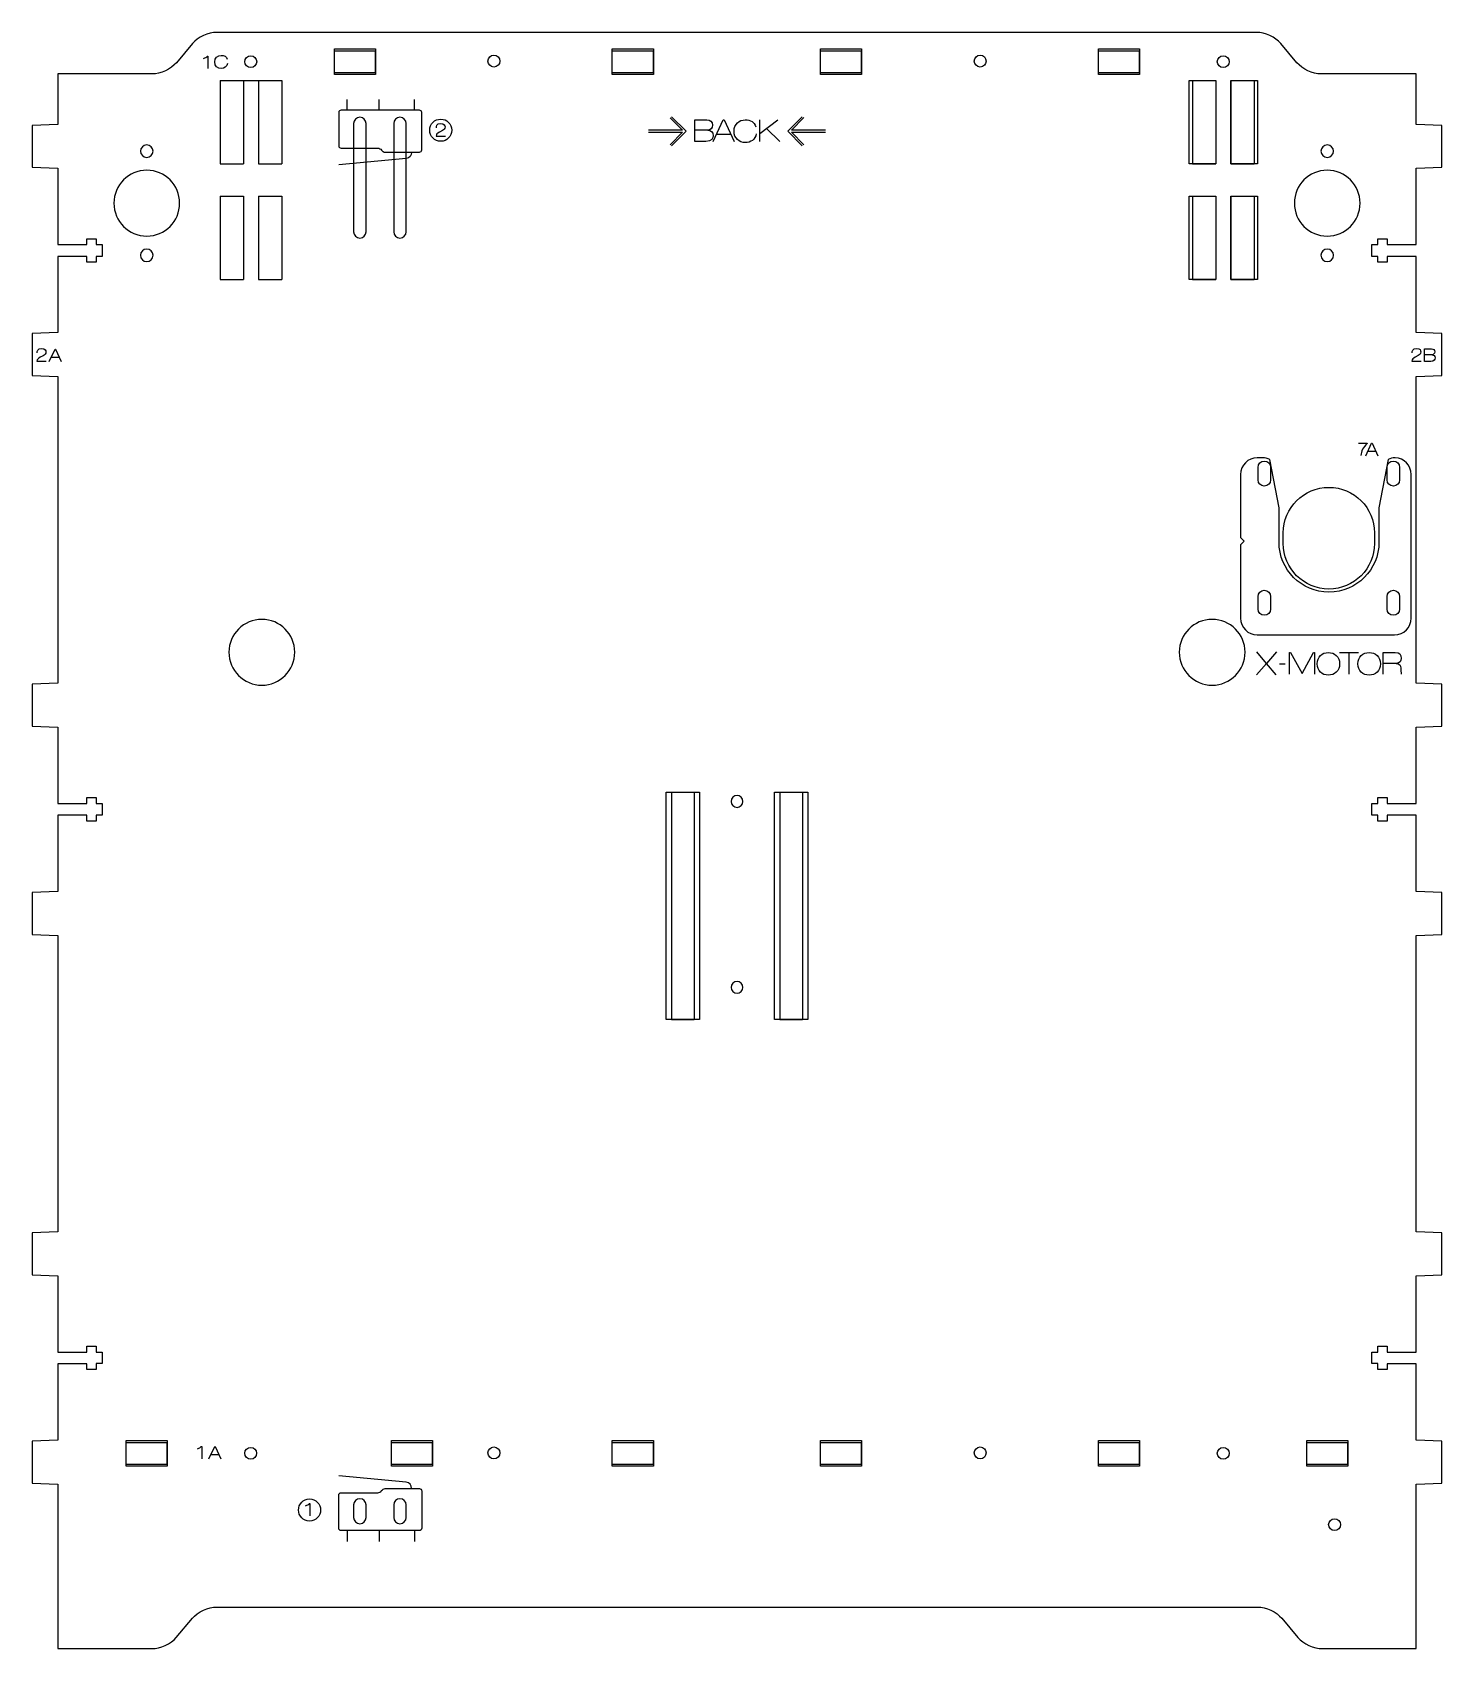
# Model space of a CAD drawing. Header units: millimetres. Extents: x 155 to 1469, y -147 to 996.
# Drawn here: x 1130.8 to 1469.2, y 206 to 594 of the extents above; entities that cross this region are included whole.
import ezdxf

# ---------------------------------------------------------------- set-up
doc = ezdxf.new("R2010")
doc.units = ezdxf.units.MM
doc.layers.get('0').update_dxf_attribs({"color": 18, "lineweight": 25, "true_color": 0x4c0000})
doc.layers.add('Changed Parts', color=3, linetype='Continuous', lineweight=25, true_color=0x00ff00)
for name, color, linetype, true_color in [('CHANGED_PARTS', 3, 'Continuous', 0x00ff00), ('CUTS', 1, 'Continuous', 0xff0000), ('ORIGIONAL_PARTS_THAT_WERE_', 6, 'Continuous', 0xff00ff), ('TEXT', 5, 'Continuous', 0x0000ff)]:
    doc.layers.add(name, color=color, linetype=linetype, true_color=true_color)

msp = doc.modelspace()

# ---------------------------------------------------------------- linework, layer by layer
msp.add_line((1181.46, 582.49), (1185.06, 582.49))
at = {"layer": 'Changed Parts', "color": 3, "true_color": 0x00ff00}
for points in [[(1158.25, 567), (1157.42, 567), (1156.75, 566.33), (1156.75, 565.5)], [(1159.75, 565.5), (1159.75, 566.33), (1159.08, 567), (1158.25, 567)], [(1156.75, 565.5), (1156.75, 564.67), (1157.42, 564), (1158.25, 564)], [(1158.25, 564), (1159.08, 564), (1159.75, 564.67), (1159.75, 565.5)], [(1158.25, 560.9), (1153.89, 560.9), (1150.35, 557.36), (1150.35, 553)], [(1166.15, 553), (1166.15, 557.36), (1162.61, 560.9), (1158.25, 560.9)], [(1150.35, 553), (1150.35, 548.64), (1153.89, 545.1), (1158.25, 545.1)], [(1158.25, 545.1), (1162.61, 545.1), (1166.15, 548.64), (1166.15, 553)], [(1158.25, 542), (1157.42, 542), (1156.75, 541.33), (1156.75, 540.5)], [(1156.75, 540.5), (1156.75, 539.67), (1157.42, 539), (1158.25, 539)], [(1159.75, 540.5), (1159.75, 541.33), (1159.08, 542), (1158.25, 542)], [(1158.25, 539), (1159.08, 539), (1159.75, 539.67), (1159.75, 540.5)]]:
    msp.add_open_spline(points, degree=3, dxfattribs=at)
at = {"layer": 'CHANGED_PARTS'}
for p, q in [((1203.31, 589.58), (1213.15, 589.58)), ((1203.31, 584.38), (1203.31, 589.58)), ((1213.15, 584.38), (1213.15, 589.58)), ((1270.06, 589.58), (1279.91, 589.58)), ((1270.06, 584.38), (1270.06, 589.58)), ((1279.91, 584.38), (1279.91, 589.58)), ((1320.06, 589.58), (1329.91, 589.58)), ((1320.06, 584.38), (1320.06, 589.58)), ((1329.91, 584.38), (1329.91, 589.58)), ((1386.85, 589.58), (1396.7, 589.58)), ((1386.85, 584.38), (1386.85, 589.58)), ((1396.7, 584.38), (1396.7, 589.58)), ((1175.86, 582.49), (1181.46, 582.49)), ((1175.86, 582.49), (1175.86, 562.49)), ((1181.46, 582.49), (1181.46, 562.49)), ((1185.06, 582.49), (1190.66, 582.49)), ((1185.06, 582.49), (1185.06, 562.49)), ((1190.66, 582.49), (1190.66, 562.49)), ((1203.31, 584.38), (1213.15, 584.38)), ((1270.06, 584.38), (1279.91, 584.38)), ((1320.06, 584.38), (1329.91, 584.38)), ((1386.85, 584.38), (1396.7, 584.38)), ((1409.4, 582.49), (1415, 582.49)), ((1409.4, 582.49), (1409.4, 562.49)), ((1415, 582.49), (1415, 562.49)), ((1418.6, 582.49), (1424.2, 582.49)), ((1418.6, 582.49), (1418.6, 562.49)), ((1424.2, 582.49), (1424.2, 562.49)), ((1175.86, 562.49), (1181.46, 562.49)), ((1185.06, 562.49), (1190.66, 562.49)), ((1409.4, 562.49), (1415, 562.49)), ((1418.6, 562.49), (1424.2, 562.49)), ((1175.86, 554.69), (1181.46, 554.69)), ((1175.86, 554.69), (1175.86, 534.69)), ((1181.46, 554.69), (1181.46, 534.69)), ((1185.06, 554.69), (1185.06, 534.69)), ((1185.06, 554.69), (1190.66, 554.69)), ((1190.66, 554.69), (1190.66, 534.69)), ((1409.4, 554.69), (1415, 554.69)), ((1409.4, 554.69), (1409.4, 534.69)), ((1415, 554.69), (1415, 534.69)), ((1418.6, 554.69), (1424.2, 554.69)), ((1418.6, 554.69), (1418.6, 534.69)), ((1424.2, 554.69), (1424.2, 534.69)), ((1175.86, 534.69), (1181.46, 534.69)), ((1185.06, 534.69), (1190.66, 534.69)), ((1409.4, 534.69), (1415, 534.69)), ((1418.6, 534.69), (1424.2, 534.69)), ((1284.3, 411.61), (1289.7, 411.61)), ((1284.3, 411.61), (1284.3, 357.02)), ((1289.7, 411.61), (1289.7, 357.02)), ((1310.3, 411.61), (1315.7, 411.61)), ((1310.3, 411.61), (1310.3, 357.02)), ((1315.7, 411.61), (1315.7, 357.02)), ((1284.3, 357.02), (1289.7, 357.02)), ((1310.3, 357.02), (1315.7, 357.02)), ((1153.3, 255.48), (1163.15, 255.48)), ((1153.3, 250.28), (1153.3, 255.48)), ((1163.15, 250.28), (1163.15, 255.48)), ((1217.02, 255.48), (1226.87, 255.48)), ((1217.02, 250.28), (1217.02, 255.48)), ((1226.87, 250.28), (1226.87, 255.48)), ((1270.06, 255.48), (1279.91, 255.48)), ((1270.06, 250.28), (1270.06, 255.48)), ((1279.91, 250.28), (1279.91, 255.48)), ((1320.06, 255.48), (1329.91, 255.48)), ((1320.06, 250.28), (1320.06, 255.48)), ((1329.91, 250.28), (1329.91, 255.48)), ((1386.84, 255.48), (1396.69, 255.48)), ((1386.84, 250.28), (1386.84, 255.48)), ((1396.69, 250.28), (1396.69, 255.48)), ((1436.84, 255.48), (1446.69, 255.48)), ((1436.84, 250.28), (1436.84, 255.48)), ((1446.69, 250.28), (1446.69, 255.48)), ((1153.3, 250.28), (1163.15, 250.28)), ((1217.02, 250.28), (1226.87, 250.28)), ((1270.06, 250.28), (1279.91, 250.28)), ((1320.06, 250.28), (1329.91, 250.28)), ((1386.84, 250.28), (1396.69, 250.28)), ((1436.84, 250.28), (1446.69, 250.28))]:
    msp.add_line(p, q, dxfattribs=at)
at = {"layer": 'CHANGED_PARTS', "color": 3, "true_color": 0x00ff00}
for points in [[(1185.9, 453.09), (1181.53, 453.09), (1177.99, 449.55), (1177.99, 445.19)], [(1193.79, 445.19), (1193.79, 449.55), (1190.26, 453.09), (1185.9, 453.09)], [(1177.99, 445.19), (1177.99, 440.83), (1181.53, 437.29), (1185.9, 437.29)], [(1185.9, 437.29), (1190.26, 437.29), (1193.79, 440.83), (1193.79, 445.19)]]:
    msp.add_open_spline(points, degree=3, dxfattribs=at)
at = {"layer": 'CUTS', "color": 1, "true_color": 0xff0000}
for points in [[(1424.79, 594.02), (1175.04, 594.02)], [(1169.23, 591.32), (1165.37, 586.73)], [(1434.47, 586.73), (1430.6, 591.32)], [(1159.56, 584.02), (1136.86, 584.02), (1136.86, 571.92), (1130.77, 571.67), (1130.77, 561.64), (1136.86, 561.39), (1136.86, 543.08), (1143.88, 543.08), (1143.88, 544.48), (1146.08, 544.48), (1146.08, 543.08), (1147.52, 543.08), (1147.52, 540.22), (1146.08, 540.22), (1146.08, 538.82), (1143.88, 538.82), (1143.88, 540.22), (1136.86, 540.22), (1136.86, 521.96), (1130.77, 521.71), (1130.77, 511.62), (1136.86, 511.37), (1136.86, 437.75), (1130.77, 437.5), (1130.77, 427.46), (1136.86, 427.21), (1136.86, 408.92), (1143.88, 408.92), (1143.88, 410.32), (1146.08, 410.32), (1146.08, 408.92), (1147.52, 408.92), (1147.52, 406.05), (1146.08, 406.05), (1146.08, 404.65), (1143.88, 404.65), (1143.88, 406.05), (1136.86, 406.05), (1136.86, 387.74), (1130.77, 387.49), (1130.77, 377.45), (1136.86, 377.2), (1136.86, 306.03), (1130.77, 305.78), (1130.77, 295.72), (1136.86, 295.47), (1136.86, 277.18), (1143.88, 277.18), (1143.88, 278.58), (1146.08, 278.58), (1146.08, 277.18), (1147.52, 277.18), (1147.52, 274.4), (1146.08, 274.4), (1146.08, 273), (1143.88, 273), (1143.88, 274.34), (1136.86, 274.34), (1136.86, 256.03), (1130.77, 255.78), (1130.77, 245.73), (1136.86, 245.48), (1136.86, 205.98), (1159.52, 205.98)], [(1463.14, 205.98), (1463.14, 245.48), (1469.23, 245.73), (1469.23, 255.78), (1463.14, 256.03), (1463.14, 274.34), (1456.12, 274.34), (1456.12, 273), (1453.92, 273), (1453.92, 274.4), (1452.48, 274.4), (1452.48, 277.18), (1453.92, 277.18), (1453.92, 278.58), (1456.12, 278.58), (1456.12, 277.18), (1463.14, 277.18), (1463.14, 295.47), (1469.23, 295.72), (1469.23, 305.78), (1463.14, 306.03), (1463.14, 377.2), (1469.23, 377.45), (1469.23, 387.49), (1463.14, 387.74), (1463.14, 406.05), (1456.12, 406.05), (1456.12, 404.65), (1453.92, 404.65), (1453.92, 406.05), (1452.48, 406.05), (1452.48, 408.92), (1453.92, 408.92), (1453.92, 410.32), (1456.12, 410.32), (1456.12, 408.92), (1463.14, 408.92), (1463.14, 427.21), (1469.23, 427.46), (1469.23, 437.5), (1463.14, 437.75), (1463.14, 511.37), (1469.23, 511.62), (1469.23, 521.71), (1463.14, 521.96), (1463.14, 540.22), (1456.12, 540.22), (1456.12, 538.82), (1453.92, 538.82), (1453.92, 540.22), (1452.48, 540.22), (1452.48, 543.08), (1453.92, 543.08), (1453.92, 544.48), (1456.12, 544.48), (1456.12, 543.08), (1463.14, 543.08), (1463.14, 561.39), (1469.23, 561.64), (1469.23, 571.67), (1463.14, 571.92), (1463.14, 584.02), (1440.28, 584.02)], [(1207.94, 572.12), (1207.94, 546.12)], [(1210.94, 546.12), (1210.94, 572.12), (1210.94, 572.12)], [(1217.55, 572.12), (1217.55, 546.12)], [(1220.55, 546.12), (1220.55, 572.12), (1220.55, 572.12)], [(1425.14, 486.57), (1425.14, 489.58)], [(1428.14, 489.58), (1428.14, 486.57), (1428.14, 486.57)], [(1456.14, 486.57), (1456.14, 489.58)], [(1459.14, 489.58), (1459.14, 486.57), (1459.14, 486.57)], [(1431.19, 471.32), (1431.19, 473.83)], [(1453.09, 473.83), (1453.09, 471.32), (1453.09, 471.32)], [(1425.14, 455.57), (1425.14, 458.58)], [(1428.14, 458.58), (1428.14, 455.57), (1428.14, 455.57)], [(1456.14, 455.57), (1456.14, 458.58)], [(1459.14, 458.58), (1459.14, 455.57), (1459.14, 455.57)], [(1207.94, 240.48), (1207.94, 237.48)], [(1210.94, 237.48), (1210.94, 240.48), (1210.94, 240.48)], [(1217.55, 240.48), (1217.55, 237.48)], [(1220.55, 237.48), (1220.55, 240.48), (1220.55, 240.48)], [(1175.01, 215.98), (1425.04, 215.98)], [(1165.33, 208.68), (1169.2, 213.27)], [(1430.85, 213.27), (1434.72, 208.68)], [(1440.53, 205.98), (1463.14, 205.98), (1463.14, 205.98)]]:
    msp.add_lwpolyline(points, dxfattribs=at)
for points in [[(1175.04, 594.02), (1173.1, 594.02), (1170.48, 592.81), (1169.23, 591.32)], [(1430.6, 591.32), (1429.35, 592.81), (1426.74, 594.02), (1424.79, 594.02)], [(1165.37, 586.73), (1164.12, 585.24), (1161.5, 584.02), (1159.56, 584.02)], [(1181.81, 586.98), (1181.81, 587.77), (1182.45, 588.4), (1183.23, 588.4)], [(1183.23, 585.55), (1182.45, 585.55), (1181.81, 586.19), (1181.81, 586.98)], [(1183.23, 588.4), (1184.02, 588.4), (1184.66, 587.77), (1184.66, 586.98)], [(1184.66, 586.98), (1184.66, 586.19), (1184.02, 585.55), (1183.23, 585.55)], [(1240.2, 587.12), (1240.2, 587.91), (1240.83, 588.55), (1241.62, 588.55)], [(1241.62, 585.7), (1240.83, 585.7), (1240.2, 586.34), (1240.2, 587.12)], [(1241.62, 588.55), (1242.41, 588.55), (1243.05, 587.91), (1243.05, 587.12)], [(1243.05, 587.12), (1243.05, 586.34), (1242.41, 585.7), (1241.62, 585.7)], [(1356.98, 587.12), (1356.98, 587.91), (1357.62, 588.55), (1358.4, 588.55)], [(1358.4, 585.7), (1357.62, 585.7), (1356.98, 586.34), (1356.98, 587.12)], [(1358.4, 588.55), (1359.19, 588.55), (1359.83, 587.91), (1359.83, 587.12)], [(1359.83, 587.12), (1359.83, 586.34), (1359.19, 585.7), (1358.4, 585.7)], [(1415.34, 586.98), (1415.34, 587.77), (1415.98, 588.41), (1416.77, 588.41)], [(1416.77, 585.56), (1415.98, 585.56), (1415.34, 586.2), (1415.34, 586.98)], [(1416.77, 588.41), (1417.56, 588.41), (1418.19, 587.77), (1418.19, 586.98)], [(1418.19, 586.98), (1418.19, 586.2), (1417.56, 585.56), (1416.77, 585.56)], [(1440.28, 584.02), (1438.33, 584.02), (1435.72, 585.24), (1434.47, 586.73)], [(1441.75, 567), (1440.92, 567), (1440.25, 566.33), (1440.25, 565.5)], [(1443.25, 565.5), (1443.25, 566.33), (1442.58, 567), (1441.75, 567)], [(1440.25, 565.5), (1440.25, 564.67), (1440.92, 564), (1441.75, 564)], [(1441.75, 564), (1442.58, 564), (1443.25, 564.67), (1443.25, 565.5)], [(1441.75, 560.9), (1437.39, 560.9), (1433.85, 557.36), (1433.85, 553)], [(1449.65, 553), (1449.65, 557.36), (1446.11, 560.9), (1441.75, 560.9)], [(1433.85, 553), (1433.85, 548.64), (1437.39, 545.1), (1441.75, 545.1)], [(1441.75, 545.1), (1446.11, 545.1), (1449.65, 548.64), (1449.65, 553)], [(1207.94, 546.12), (1207.94, 545.29), (1208.62, 544.62), (1209.44, 544.62)], [(1209.44, 544.62), (1210.27, 544.62), (1210.94, 545.29), (1210.94, 546.12)], [(1217.55, 546.12), (1217.55, 545.29), (1218.22, 544.62), (1219.05, 544.62)], [(1219.05, 544.62), (1219.87, 544.62), (1220.55, 545.29), (1220.55, 546.12)], [(1441.75, 542), (1440.92, 542), (1440.25, 541.33), (1440.25, 540.5)], [(1440.25, 540.5), (1440.25, 539.67), (1440.92, 539), (1441.75, 539)], [(1443.25, 540.5), (1443.25, 541.33), (1442.58, 542), (1441.75, 542)], [(1441.75, 539), (1442.58, 539), (1443.25, 539.67), (1443.25, 540.5)], [(1425.14, 489.58), (1425.14, 490.41), (1425.81, 491.08), (1426.64, 491.08)], [(1426.64, 491.08), (1427.47, 491.08), (1428.14, 490.41), (1428.14, 489.58)], [(1456.14, 489.58), (1456.14, 490.41), (1456.81, 491.08), (1457.64, 491.08)], [(1457.64, 491.08), (1458.47, 491.08), (1459.14, 490.41), (1459.14, 489.58)], [(1426.64, 485.07), (1425.81, 485.07), (1425.14, 485.74), (1425.14, 486.57)], [(1428.14, 486.57), (1428.14, 485.74), (1427.47, 485.07), (1426.64, 485.07)], [(1457.64, 485.07), (1456.81, 485.07), (1456.14, 485.74), (1456.14, 486.57)], [(1459.14, 486.57), (1459.14, 485.74), (1458.47, 485.07), (1457.64, 485.07)], [(1431.19, 473.83), (1431.19, 479.87), (1436.1, 484.78), (1442.14, 484.78)], [(1442.14, 484.78), (1448.19, 484.78), (1453.09, 479.87), (1453.09, 473.83)], [(1442.14, 460.37), (1436.1, 460.37), (1431.19, 465.28), (1431.19, 471.32)], [(1453.09, 471.32), (1453.09, 465.28), (1448.19, 460.37), (1442.14, 460.37)], [(1425.14, 458.58), (1425.14, 459.41), (1425.81, 460.08), (1426.64, 460.08)], [(1426.64, 460.08), (1427.47, 460.08), (1428.14, 459.41), (1428.14, 458.58)], [(1456.14, 458.58), (1456.14, 459.41), (1456.81, 460.08), (1457.64, 460.08)], [(1457.64, 460.08), (1458.47, 460.08), (1459.14, 459.41), (1459.14, 458.58)], [(1426.64, 454.07), (1425.81, 454.07), (1425.14, 454.74), (1425.14, 455.57)], [(1428.14, 455.57), (1428.14, 454.74), (1427.47, 454.07), (1426.64, 454.07)], [(1457.64, 454.07), (1456.81, 454.07), (1456.14, 454.74), (1456.14, 455.57)], [(1459.14, 455.57), (1459.14, 454.74), (1458.47, 454.07), (1457.64, 454.07)], [(1414.1, 453.09), (1409.74, 453.09), (1406.2, 449.55), (1406.2, 445.19)], [(1422, 445.19), (1422, 449.55), (1418.47, 453.09), (1414.1, 453.09)], [(1406.2, 445.19), (1406.2, 440.83), (1409.74, 437.29), (1414.1, 437.29)], [(1414.1, 437.29), (1418.47, 437.29), (1422, 440.83), (1422, 445.19)], [(1300, 410.81), (1299.21, 410.81), (1298.57, 410.17), (1298.57, 409.38)], [(1298.57, 409.38), (1298.57, 408.59), (1299.21, 407.96), (1300, 407.96)], [(1301.43, 409.38), (1301.43, 410.17), (1300.79, 410.81), (1300, 410.81)], [(1300, 407.96), (1300.79, 407.96), (1301.43, 408.59), (1301.43, 409.38)], [(1300, 366.17), (1299.21, 366.17), (1298.57, 365.53), (1298.57, 364.74)], [(1301.43, 364.74), (1301.43, 365.53), (1300.79, 366.17), (1300, 366.17)], [(1298.57, 364.74), (1298.57, 363.96), (1299.21, 363.32), (1300, 363.32)], [(1300, 363.32), (1300.79, 363.32), (1301.43, 363.96), (1301.43, 364.74)], [(1181.79, 252.88), (1181.79, 253.67), (1182.43, 254.3), (1183.22, 254.3)], [(1183.22, 251.45), (1182.43, 251.45), (1181.79, 252.09), (1181.79, 252.88)], [(1183.22, 254.3), (1184.01, 254.3), (1184.64, 253.67), (1184.64, 252.88)], [(1184.64, 252.88), (1184.64, 252.09), (1184.01, 251.45), (1183.22, 251.45)], [(1240.2, 252.98), (1240.2, 253.76), (1240.83, 254.4), (1241.62, 254.4)], [(1241.62, 251.55), (1240.83, 251.55), (1240.2, 252.19), (1240.2, 252.98)], [(1241.62, 254.4), (1242.41, 254.4), (1243.05, 253.76), (1243.05, 252.98)], [(1243.05, 252.98), (1243.05, 252.19), (1242.41, 251.55), (1241.62, 251.55)], [(1356.98, 252.98), (1356.98, 253.76), (1357.62, 254.4), (1358.4, 254.4)], [(1358.4, 251.55), (1357.62, 251.55), (1356.98, 252.19), (1356.98, 252.98)], [(1358.4, 254.4), (1359.19, 254.4), (1359.83, 253.76), (1359.83, 252.98)], [(1359.83, 252.98), (1359.83, 252.19), (1359.19, 251.55), (1358.4, 251.55)], [(1415.34, 252.88), (1415.34, 253.66), (1415.98, 254.3), (1416.76, 254.3)], [(1416.76, 251.45), (1415.98, 251.45), (1415.34, 252.09), (1415.34, 252.88)], [(1416.76, 254.3), (1417.55, 254.3), (1418.19, 253.66), (1418.19, 252.88)], [(1418.19, 252.88), (1418.19, 252.09), (1417.55, 251.45), (1416.76, 251.45)], [(1209.44, 241.98), (1208.62, 241.98), (1207.94, 241.31), (1207.94, 240.48)], [(1210.94, 240.48), (1210.94, 241.31), (1210.27, 241.98), (1209.44, 241.98)], [(1219.05, 241.98), (1218.22, 241.98), (1217.55, 241.31), (1217.55, 240.48)], [(1220.55, 240.48), (1220.55, 241.31), (1219.87, 241.98), (1219.05, 241.98)], [(1207.94, 237.48), (1207.94, 236.65), (1208.62, 235.98), (1209.44, 235.98)], [(1209.44, 235.98), (1210.27, 235.98), (1210.94, 236.65), (1210.94, 237.48)], [(1217.55, 237.48), (1217.55, 236.65), (1218.22, 235.98), (1219.05, 235.98)], [(1219.05, 235.98), (1219.87, 235.98), (1220.55, 236.65), (1220.55, 237.48)], [(1442.09, 235.75), (1442.09, 236.54), (1442.73, 237.18), (1443.52, 237.18)], [(1443.52, 237.18), (1444.31, 237.18), (1444.94, 236.54), (1444.94, 235.75)], [(1443.52, 234.33), (1442.73, 234.33), (1442.09, 234.96), (1442.09, 235.75)], [(1444.94, 235.75), (1444.94, 234.96), (1444.31, 234.33), (1443.52, 234.33)], [(1169.2, 213.27), (1170.45, 214.76), (1173.06, 215.98), (1175.01, 215.98)], [(1425.04, 215.98), (1426.99, 215.98), (1429.6, 214.76), (1430.85, 213.27)], [(1159.52, 205.98), (1161.47, 205.98), (1164.08, 207.19), (1165.33, 208.68)], [(1434.72, 208.68), (1435.97, 207.19), (1438.58, 205.98), (1440.53, 205.98)]]:
    msp.add_open_spline(points, degree=3, dxfattribs=at)
at = {"layer": 'ORIGIONAL_PARTS_THAT_WERE_', "color": 6, "true_color": 0xff00ff}
for points in [[(1203.31, 590.08), (1213.15, 590.08), (1213.15, 583.88), (1203.31, 583.88), (1203.31, 590.08), (1203.31, 590.08)], [(1270.06, 590.08), (1279.91, 590.08), (1279.91, 583.88), (1270.06, 583.88), (1270.06, 590.08), (1270.06, 590.08)], [(1320.06, 590.08), (1329.91, 590.08), (1329.91, 583.88), (1320.06, 583.88), (1320.06, 590.08), (1320.06, 590.08)], [(1386.85, 590.08), (1396.7, 590.08), (1396.7, 583.88), (1386.85, 583.88), (1386.85, 590.08), (1386.85, 590.08)], [(1408.6, 582.49), (1415, 582.49), (1415, 562.49), (1408.6, 562.49), (1408.6, 582.49), (1408.6, 582.49)], [(1418.6, 582.49), (1425, 582.49), (1425, 562.49), (1418.6, 562.49), (1418.6, 582.49), (1418.6, 582.49)], [(1408.6, 554.69), (1415, 554.69), (1415, 534.69), (1408.6, 534.69), (1408.6, 554.69), (1408.6, 554.69)], [(1418.6, 554.69), (1425, 554.69), (1425, 534.69), (1418.6, 534.69), (1418.6, 554.69), (1418.6, 554.69)], [(1283, 390.81), (1283, 411.61), (1291, 411.61), (1291, 357.02), (1283, 357.02), (1283, 390.81), (1283, 390.81)], [(1317, 383.32), (1317, 357.02), (1309, 357.02), (1309, 411.61), (1317, 411.61), (1317, 383.32), (1317, 383.32)], [(1153.3, 255.98), (1163.15, 255.98), (1163.15, 249.78), (1153.3, 249.78), (1153.3, 255.98), (1153.3, 255.98)], [(1217.02, 255.98), (1226.87, 255.98), (1226.87, 249.78), (1217.02, 249.78), (1217.02, 255.98), (1217.02, 255.98)], [(1270.06, 255.98), (1279.91, 255.98), (1279.91, 249.78), (1270.06, 249.78), (1270.06, 255.98), (1270.06, 255.98)], [(1320.06, 255.98), (1329.91, 255.98), (1329.91, 249.78), (1320.06, 249.78), (1320.06, 255.98), (1320.06, 255.98)], [(1386.84, 255.98), (1396.69, 255.98), (1396.69, 249.78), (1386.84, 249.78), (1386.84, 255.98), (1386.84, 255.98)], [(1436.84, 255.98), (1446.69, 255.98), (1446.69, 249.78), (1436.84, 249.78), (1436.84, 255.98), (1436.84, 255.98)]]:
    msp.add_lwpolyline(points, dxfattribs=at)
at = {"layer": 'TEXT', "color": 5, "true_color": 0x0000ff}
for points in [[(1172.82, 588.32), (1172.93, 588.32), (1172.93, 585.35)], [(1204.35, 574.76), (1204.35, 566.79), (1204.35, 566.79)], [(1223.72, 575.33), (1204.92, 575.33)], [(1206.36, 575.33), (1206.36, 577.93)], [(1214.03, 575.33), (1214.03, 577.93)], [(1222.58, 575.33), (1222.58, 577.93)], [(1224.28, 565.81), (1224.28, 574.76)], [(1283.93, 573.53), (1286.92, 570.54), (1278.74, 570.54)], [(1284.3, 573.76), (1287.78, 570.29), (1284.3, 566.81)], [(1289.9, 573.01), (1292.73, 573.01)], [(1292.54, 567.8), (1289.9, 567.8), (1289.9, 573.01), (1289.9, 573.01)], [(1292.98, 570.53), (1289.9, 570.53)], [(1292.98, 570.53), (1292.98, 570.52)], [(1294.3, 567.8), (1296.69, 573.01), (1296.88, 573.01), (1299.28, 567.8)], [(1305.52, 569.74), (1309.8, 573.01)], [(1305.52, 567.8), (1305.52, 573.01)], [(1307.1, 570.95), (1310.29, 567.8)], [(1315.68, 566.81), (1312.2, 570.29), (1315.68, 573.76)], [(1321.23, 570.54), (1313.06, 570.54), (1316.06, 573.54)], [(1227.75, 569.11), (1229.97, 569.11)], [(1229.25, 570.42), (1228.52, 570.05)], [(1278.74, 570.04), (1286.92, 570.04), (1283.92, 567.04)], [(1298.48, 569.52), (1295.08, 569.52)], [(1316.05, 567.05), (1313.06, 570.04), (1321.23, 570.04)], [(1220.54, 563.72), (1204.36, 562.19)], [(1204.92, 566.23), (1213.74, 566.23)], [(1214.62, 565.76), (1214.66, 565.71)], [(1215.54, 565.25), (1223.72, 565.25)], [(1133.39, 516.38), (1132.66, 516.01)], [(1134.84, 514.97), (1136.23, 517.99), (1136.34, 517.99), (1137.72, 514.97)], [(1463.59, 516.41), (1462.86, 516.04)], [(1465.12, 518.04), (1466.76, 518.04)], [(1466.65, 515.01), (1465.12, 515.01), (1465.12, 518.04), (1465.12, 518.04)], [(1466.91, 516.6), (1465.12, 516.6)], [(1466.91, 516.6), (1466.91, 516.59)], [(1131.89, 515.07), (1134.11, 515.07)], [(1137.27, 515.97), (1135.29, 515.97)], [(1462.09, 515.1), (1464.31, 515.1)], [(1449.22, 495.4), (1451.33, 495.4), (1451.33, 495.29)], [(1451.01, 492.36), (1452.4, 495.39), (1452.51, 495.39), (1453.9, 492.36)], [(1453.44, 493.36), (1451.46, 493.36)], [(1426.18, 491.87), (1424.92, 491.87)], [(1430.17, 471.63), (1430.17, 479.85), (1427.94, 491.46)], [(1456.4, 491.46), (1454.17, 479.84), (1454.17, 471.63)], [(1420.92, 487.88), (1420.92, 472.74), (1421.8, 471.86), (1420.92, 470.98), (1420.92, 453.37), (1420.92, 453.37)], [(1461.92, 453.37), (1461.92, 487.88)], [(1424.92, 449.37), (1457.92, 449.37)], [(1424.74, 439.81), (1427.17, 442.47), (1424.83, 445.26)], [(1429.6, 445.26), (1427.17, 442.47)], [(1429.49, 439.81), (1427.17, 442.47)], [(1430.26, 442.42), (1431.66, 442.42)], [(1432.72, 439.93), (1432.72, 445.14), (1432.96, 445.14), (1435.7, 440.08), (1435.71, 440.08), (1438.43, 445.14), (1438.68, 445.14), (1438.68, 439.93)], [(1444.72, 445.14), (1449.22, 445.14)], [(1446.98, 439.93), (1446.98, 445.14)], [(1455.21, 439.93), (1455.21, 445.14), (1458.08, 445.14)], [(1458.27, 442.46), (1455.21, 442.46)], [(1458.27, 442.48), (1458.27, 442.46)], [(1171.35, 254.53), (1171.46, 254.53), (1171.46, 251.55)], [(1173.18, 251.53), (1174.57, 254.55), (1174.68, 254.55), (1176.07, 251.53)], [(1175.61, 252.53), (1173.63, 252.53)], [(1220.54, 245.93), (1204.36, 247.46)], [(1197.33, 240.85), (1197.44, 240.85), (1197.44, 237.87)], [(1204.35, 234.89), (1204.35, 242.86), (1204.35, 242.86)], [(1204.92, 243.42), (1213.74, 243.42)], [(1214.62, 243.89), (1214.66, 243.94)], [(1215.54, 244.4), (1223.72, 244.4)], [(1224.28, 243.84), (1224.28, 234.89)], [(1223.72, 234.32), (1204.92, 234.32)], [(1206.36, 234.32), (1206.36, 231.72)], [(1214.03, 234.32), (1214.03, 231.72)], [(1222.58, 234.32), (1222.58, 231.72)]]:
    msp.add_lwpolyline(points, dxfattribs=at)
for points in [[(1171.88, 587.76), (1172.34, 587.88), (1172.64, 588.12), (1172.82, 588.32)], [(1174.57, 586.92), (1174.57, 587.92), (1175.27, 588.5), (1176.13, 588.5)], [(1176.13, 585.35), (1175.27, 585.35), (1174.57, 585.93), (1174.57, 586.92)], [(1176.13, 588.5), (1176.85, 588.5), (1177.42, 588.21), (1177.58, 587.55)], [(1177.65, 586.56), (1177.56, 585.75), (1176.83, 585.35), (1176.13, 585.35)], [(1204.92, 575.33), (1204.61, 575.33), (1204.35, 575.07), (1204.35, 574.76)], [(1224.28, 574.76), (1224.28, 575.07), (1224.03, 575.33), (1223.72, 575.33)], [(1209.44, 573.63), (1208.62, 573.63), (1207.94, 572.95), (1207.94, 572.12)], [(1210.94, 572.12), (1210.94, 572.95), (1210.27, 573.63), (1209.44, 573.63)], [(1219.05, 573.63), (1218.22, 573.63), (1217.55, 572.95), (1217.55, 572.12)], [(1220.55, 572.12), (1220.55, 572.95), (1219.87, 573.63), (1219.05, 573.63)], [(1226.2, 570.54), (1226.2, 572), (1227.39, 573.19), (1228.86, 573.19)], [(1228.86, 567.88), (1227.39, 567.88), (1226.2, 569.07), (1226.2, 570.54)], [(1227.81, 571.1), (1227.81, 571.43), (1227.82, 572.16), (1228.87, 572.16)], [(1228.86, 573.19), (1230.33, 573.19), (1231.52, 572), (1231.52, 570.54)], [(1231.52, 570.54), (1231.52, 569.07), (1230.33, 567.88), (1228.86, 567.88)], [(1228.87, 572.16), (1229.71, 572.16), (1229.88, 571.61), (1229.88, 571.32)], [(1229.88, 571.32), (1229.88, 570.89), (1229.62, 570.64), (1229.25, 570.42)], [(1292.73, 573.01), (1293.56, 573.01), (1294.14, 572.56), (1294.14, 571.72)], [(1294.14, 571.72), (1294.14, 571.1), (1293.6, 570.52), (1292.98, 570.53)], [(1292.98, 570.52), (1293.66, 570.49), (1294.3, 570.13), (1294.3, 569.21)], [(1299.3, 570.29), (1299.3, 572.01), (1300.51, 573.01), (1302, 573.01)], [(1302, 573.01), (1303.24, 573.01), (1304.21, 572.51), (1304.49, 571.37)], [(1204.35, 566.79), (1204.35, 566.48), (1204.61, 566.23), (1204.92, 566.23)], [(1228.52, 570.05), (1227.98, 569.73), (1227.76, 569.56), (1227.75, 569.11)], [(1294.3, 569.21), (1294.3, 568.61), (1293.91, 567.8), (1292.54, 567.8)], [(1302, 567.56), (1300.51, 567.56), (1299.3, 568.56), (1299.3, 570.29)], [(1304.61, 569.66), (1304.46, 568.26), (1303.21, 567.56), (1302, 567.56)], [(1213.74, 566.23), (1214.05, 566.23), (1214.45, 566.02), (1214.62, 565.76)], [(1214.66, 565.71), (1214.83, 565.46), (1215.23, 565.25), (1215.54, 565.25)], [(1221.84, 565.21), (1221.91, 564.42), (1221.33, 563.79), (1220.54, 563.72)], [(1223.72, 565.25), (1224.03, 565.25), (1224.28, 565.5), (1224.28, 565.81)], [(1131.95, 517.06), (1131.95, 517.38), (1131.96, 518.12), (1133.01, 518.12)], [(1133.01, 518.12), (1133.85, 518.12), (1134.02, 517.57), (1134.02, 517.28)], [(1134.02, 517.28), (1134.02, 516.84), (1133.76, 516.59), (1133.39, 516.38)], [(1462.15, 517.09), (1462.15, 517.41), (1462.16, 518.15), (1463.21, 518.15)], [(1463.21, 518.15), (1464.05, 518.15), (1464.22, 517.6), (1464.22, 517.31)], [(1464.22, 517.31), (1464.22, 516.87), (1463.96, 516.62), (1463.59, 516.41)], [(1466.76, 518.04), (1467.24, 518.04), (1467.57, 517.78), (1467.57, 517.29)], [(1467.57, 517.29), (1467.57, 516.93), (1467.26, 516.59), (1466.91, 516.6)], [(1466.91, 516.59), (1467.3, 516.58), (1467.67, 516.36), (1467.67, 515.84)], [(1132.66, 516.01), (1132.12, 515.69), (1131.9, 515.52), (1131.89, 515.07)], [(1462.86, 516.04), (1462.32, 515.72), (1462.1, 515.55), (1462.09, 515.1)], [(1467.67, 515.84), (1467.67, 515.48), (1467.44, 515.01), (1466.65, 515.01)], [(1451.33, 495.29), (1450.35, 494.43), (1449.9, 493.45), (1449.85, 492.42)], [(1424.92, 491.87), (1422.71, 491.87), (1420.92, 490.09), (1420.92, 487.88)], [(1427.94, 491.46), (1427.41, 491.72), (1426.81, 491.87), (1426.18, 491.87)], [(1458.05, 491.87), (1457.46, 491.85), (1456.9, 491.71), (1456.4, 491.46)], [(1461.92, 487.88), (1461.92, 490.04), (1460.2, 491.8), (1458.05, 491.87)], [(1442.17, 459.62), (1435.54, 459.62), (1430.17, 465), (1430.17, 471.63)], [(1454.17, 471.63), (1454.17, 465), (1448.8, 459.62), (1442.17, 459.62)], [(1420.92, 453.37), (1420.92, 451.17), (1422.71, 449.37), (1424.92, 449.37)], [(1457.92, 449.37), (1460.13, 449.37), (1461.92, 451.17), (1461.92, 453.37)], [(1439.32, 442.42), (1439.32, 444.14), (1440.53, 445.14), (1442.02, 445.14)], [(1442.02, 439.7), (1440.53, 439.7), (1439.32, 440.7), (1439.32, 442.42)], [(1442.02, 445.14), (1443.51, 445.14), (1444.72, 444.14), (1444.72, 442.42)], [(1444.72, 442.42), (1444.72, 440.7), (1443.51, 439.7), (1442.02, 439.7)], [(1449.13, 442.42), (1449.13, 444.14), (1450.34, 445.14), (1451.83, 445.14)], [(1451.83, 439.7), (1450.34, 439.7), (1449.13, 440.7), (1449.13, 442.42)], [(1451.83, 445.14), (1453.32, 445.14), (1454.53, 444.14), (1454.53, 442.42)], [(1454.53, 442.42), (1454.53, 440.7), (1453.32, 439.7), (1451.83, 439.7)], [(1458.08, 445.14), (1459.12, 445.14), (1459.52, 444.65), (1459.52, 443.72)], [(1459.52, 443.72), (1459.52, 443.22), (1459.18, 442.53), (1458.27, 442.48)], [(1458.27, 442.46), (1459.07, 442.46), (1459.42, 442.08), (1459.42, 441.37)], [(1459.42, 441.37), (1459.42, 441.18), (1459.44, 440.14), (1459.54, 439.93)], [(1170.41, 253.97), (1170.87, 254.08), (1171.17, 254.32), (1171.35, 254.53)], [(1221.84, 244.44), (1221.91, 245.23), (1221.33, 245.85), (1220.54, 245.93)], [(1194.68, 239.26), (1194.68, 240.73), (1195.87, 241.92), (1197.34, 241.92)], [(1196.39, 240.29), (1196.85, 240.4), (1197.15, 240.64), (1197.33, 240.85)], [(1197.34, 241.92), (1198.8, 241.92), (1199.99, 240.73), (1199.99, 239.26)], [(1204.35, 242.86), (1204.35, 243.17), (1204.61, 243.42), (1204.92, 243.42)], [(1213.74, 243.42), (1214.05, 243.42), (1214.45, 243.63), (1214.62, 243.89)], [(1214.66, 243.94), (1214.83, 244.19), (1215.23, 244.4), (1215.54, 244.4)], [(1223.72, 244.4), (1224.03, 244.4), (1224.28, 244.15), (1224.28, 243.84)], [(1197.34, 236.61), (1195.87, 236.61), (1194.68, 237.8), (1194.68, 239.26)], [(1199.99, 239.26), (1199.99, 237.8), (1198.8, 236.61), (1197.34, 236.61)], [(1204.92, 234.32), (1204.61, 234.32), (1204.35, 234.58), (1204.35, 234.89)], [(1224.28, 234.89), (1224.28, 234.58), (1224.03, 234.32), (1223.72, 234.32)]]:
    msp.add_open_spline(points, degree=3, dxfattribs=at)

doc.saveas('drawing.dxf')
